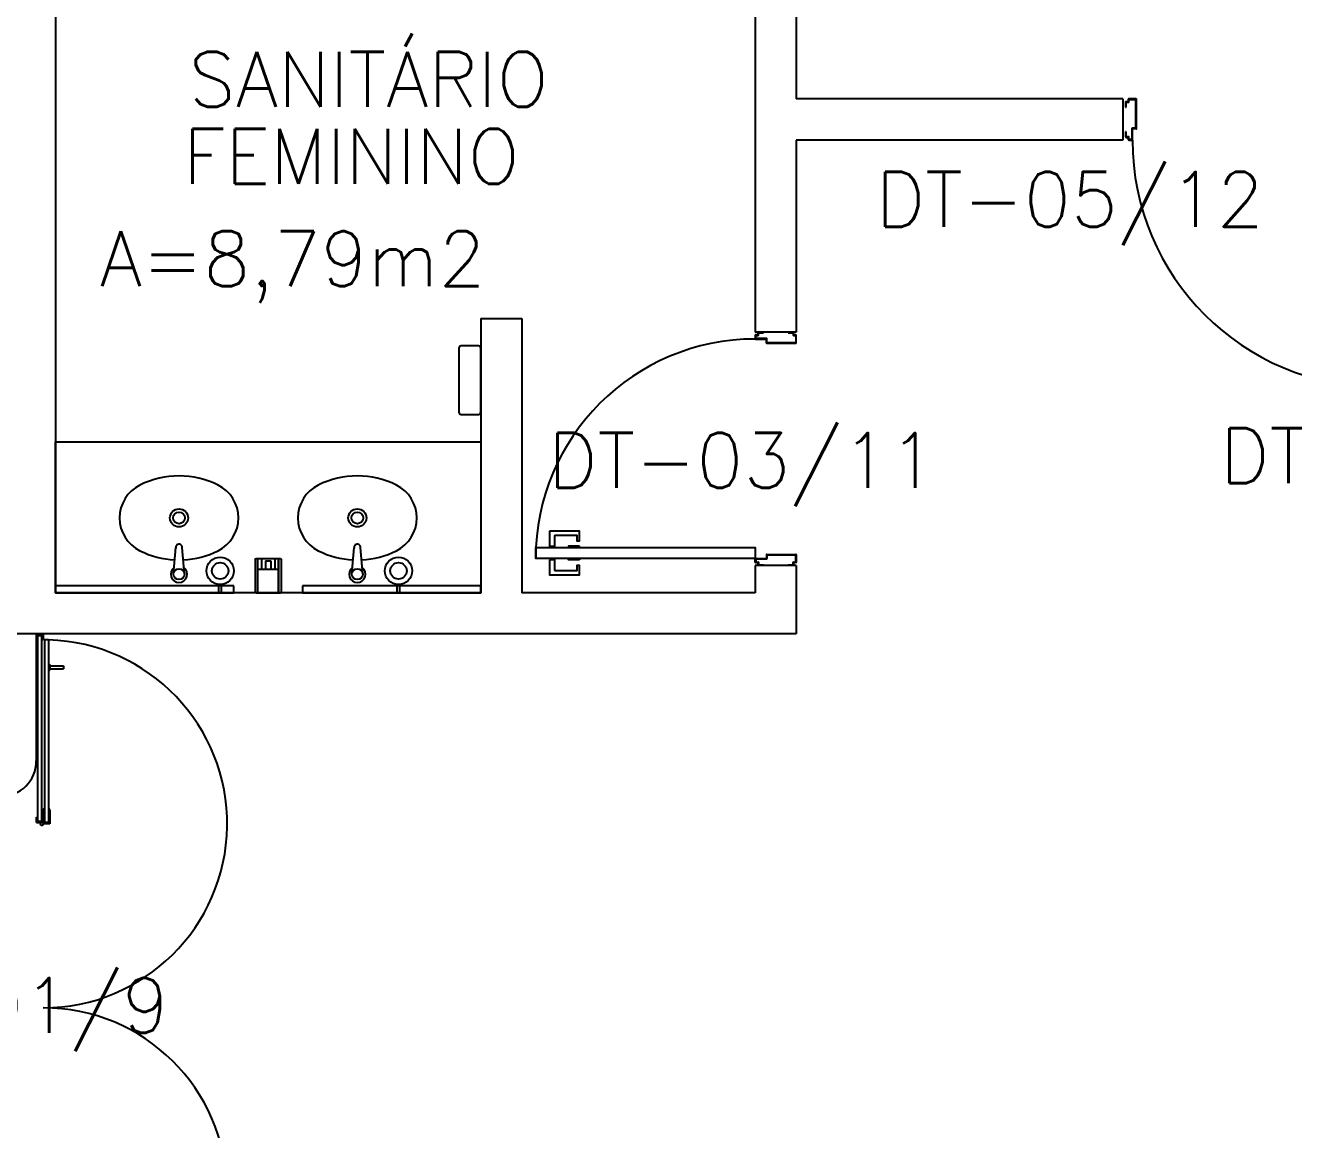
# Model space of a CAD drawing. Header units: millimetres. Extents: x 2128 to 2646, y 1972 to 2207.
# Drawn here: x 2371.901 to 2376.524, y 2047.559 to 2051.583 of the extents above; entities that cross this region are included whole.
import ezdxf

# ---------------------------------------------------------------- set-up
doc = ezdxf.new("R2010")
doc.units = ezdxf.units.MM
for name, color, linetype in [('AR-ALV', 2, 'Continuous'), ('AR-CORRIMAO-V', 52, 'Continuous'), ('AR-LOUCAS', 2, 'Continuous'), ('AR-PORTA', 1, 'Continuous'), ('AR-VIDRO', 2, 'Continuous'), ('BC-CUBA', 1, 'Continuous'), ('BGR- VISTA', 12, 'Continuous'), ('ENDEREÇO', 2, 'Continuous'), ('maçaneta', 1, 'Continuous'), ('montantes', 1, 'Continuous'), ('mov', 1, 'Continuous'), ('PLAT-CONG', 7, 'Continuous'), ('PM-PERFIL U-C', 2, 'Continuous'), ('PM-PUXADOR-V', 1, 'Continuous'), ('pm1', 2, 'Continuous'), ('pm2', 2, 'Continuous'), ('TEXTO', 2, 'Continuous'), ('WC1', 1, 'Continuous'), ('WC2', 1, 'Continuous'), ('Área', 2, 'Continuous')]:
    doc.layers.add(name, color=color, linetype=linetype)
doc.styles.add('UNB-100', font='simplex.shx', dxfattribs={"height": 0.2})
doc.styles.add('UNB1-100', font='simplex.shx', dxfattribs={"height": 0.2})

# ---------------------------------------------------------------- blocks, each defined once
blk = doc.blocks.new('CUBA-01P')
at = {"layer": 'WC1'}
blk.add_circle((-0.15, -0.08), 0.05, dxfattribs=at)
for centre, radius, start, end in [((0, -0.4404), 0.3205, 92.8226, 116.4054), ((0, -0.4404), 0.3205, 63.5946, 87.2424), ((-0.0831, -0.273), 0.1336, 116.4054, 243.5946), ((0.0831, -0.273), 0.1336, 296.4054, 63.5946), ((0, -0.1056), 0.3205, 243.5946, 296.4054)]:
    blk.add_arc(centre, radius, start, end, dxfattribs=at)
at = {"layer": 'WC2'}
for p, q in [((-0.1548, 0), (-0.1548, -0.0303)), ((-0.1448, 0), (-0.1448, -0.0303)), ((-0.02, -0.068), (-0.0118, -0.1652)), ((0.02, -0.068), (0.0118, -0.1652))]:
    blk.add_line(p, q, dxfattribs=at)
for centre, radius in [((-0.15, -0.08), 0.03), ((0, -0.068), 0.02), ((0, -0.273), 0.033), ((0, -0.273), 0.0212)]:
    blk.add_circle(centre, radius, dxfattribs=at)
for centre, radius, start, end in [((0.0002, -0.0678), 0.03, 306.4013, 232.6706), ((0.0002, -0.1652), 0.012, 180, 10.1205)]:
    blk.add_arc(centre, radius, start, end, dxfattribs=at)
blk = doc.blocks.new('BGR1')
at = {"layer": 'BGR- VISTA'}
blk.add_lwpolyline([(0, 0.55), (1.55, 0.55), (1.55, 0), (0, 0)], close=True, dxfattribs=at)
at = {"layer": 'BC-CUBA', "rotation": 180}
for p in [(0.45, 0), (1.1, 0)]:
    blk.add_blockref('CUBA-01P', p, dxfattribs=at)
blk = doc.blocks.new('PV1')
at = {"layer": 'AR-VIDRO'}
for p, q in [((0.6825, 0.02), (0.005, 0.02)), ((0.6825, 0.005), (0.005, 0.005)), ((0.0215, 0.0443), (0.0215, 0.0293)), ((0.0215, 0.0443), (0.6875, 0.0443)), ((0.0215, 0.0293), (0.6875, 0.0293)), ((2.7035, 0.0443), (2.0375, 0.0443)), ((2.7035, 0.0293), (2.0375, 0.0293)), ((2.0425, 0.02), (2.72, 0.02)), ((2.0425, 0.005), (2.72, 0.005)), ((2.7035, 0.0443), (2.7035, 0.0293))]:
    blk.add_line(p, q, dxfattribs=at)
at = {"layer": 'maçaneta'}
for p, q in [((0.1165, 0.0993), (0.1265, 0.0993)), ((0.1165, 0.0493), (0.1165, 0.0993)), ((0.1265, 0.0493), (0.1265, 0.0993)), ((2.5985, 0.0493), (2.5985, 0.0993)), ((2.6085, 0.0993), (2.5985, 0.0993)), ((2.6085, 0.0493), (2.6085, 0.0993)), ((0.1115, 0.0443), (0.1115, 0.0493)), ((0.1115, 0.0493), (0.1315, 0.0493)), ((0.1315, 0.0443), (0.1315, 0.0493)), ((2.6135, 0.0493), (2.5935, 0.0493)), ((2.5935, 0.0443), (2.5935, 0.0493)), ((2.6135, 0.0443), (2.6135, 0.0493))]:
    blk.add_line(p, q, dxfattribs=at)
at = {"layer": 'montantes'}
for p, q in [((0.6425, 0.0493), (0.6925, 0.0493)), ((0.6925, 0.0493), (0.6925, 0.025)), ((2.0325, 0.0493), (2.0325, 0.025)), ((2.0825, 0.0493), (2.0325, 0.0493)), ((0, 0), (0, 0.025)), ((0, 0.025), (0.02, 0.025)), ((0, 0), (0.02, 0)), ((0.005, 0.005), (0.005, 0.02)), ((0.02, 0.02), (0.02, 0.025)), ((0.02, 0), (0.02, 0.005)), ((0.6425, 0.025), (0.6925, 0.025)), ((0.6875, 0.025), (0.6675, 0.025)), ((0.6675, 0.02), (0.6675, 0.025)), ((0.6675, 0), (0.6675, 0.005)), ((0.6875, 0), (0.6675, 0)), ((0.6825, 0.005), (0.6825, 0.02)), ((0.6875, 0.0443), (0.6875, 0.0293)), ((0.6875, 0), (0.6875, 0.025)), ((2.0825, 0.025), (2.0325, 0.025)), ((2.0375, 0.0443), (2.0375, 0.0293)), ((2.0375, 0.025), (2.0575, 0.025)), ((2.0375, 0), (2.0375, 0.025)), ((2.0375, 0), (2.0575, 0)), ((2.0425, 0.005), (2.0425, 0.02)), ((2.0575, 0.02), (2.0575, 0.025)), ((2.0575, 0), (2.0575, 0.005)), ((2.705, 0.02), (2.705, 0.025)), ((2.725, 0.025), (2.705, 0.025)), ((2.705, 0), (2.705, 0.005)), ((2.725, 0), (2.705, 0)), ((2.72, 0.005), (2.72, 0.02)), ((2.725, 0), (2.725, 0.025))]:
    blk.add_line(p, q, dxfattribs=at)
for centre in [(0.6925, 0.02), (2.0325, 0.02)]:
    blk.add_circle(centre, 0.005, dxfattribs=at)
for centre, start, end in [((0.6425, 0.0443), 90, 180), ((2.0825, 0.0443), 0, 90), ((0.6425, 0.03), 180, 270), ((2.0825, 0.03), 270, 0)]:
    blk.add_arc(centre, 0.005, start, end, dxfattribs=at)
at = {"layer": 'mov'}
for centre, start, end in [((0.692, 0.025), 0, 178.3547), ((2.033, 0.025), 1.6453, 180)]:
    blk.add_arc(centre, 0.6705, start, end, dxfattribs=at)
blk = doc.blocks.new('PM3')
at = {"layer": 'maçaneta'}
for points in [[(0.02, 0.825), (-0.035, 0.825), (-0.035, 0.715), (0, 0.715), (0, 0.725), (-0.02, 0.725), (-0.02, 0.8035, -0.414214), (-0.0185, 0.805), (0.02, 0.805)], [(0.125, 0.825), (0.07, 0.825), (0.07, 0.805), (0.1085, 0.805, -0.414214), (0.11, 0.8035), (0.11, 0.725), (0.09, 0.725), (0.09, 0.715), (0.125, 0.715)]]:
    blk.add_lwpolyline(points, format="xyb", close=True, dxfattribs=at)
for points in [[(0.02, 0.715), (0.02, 0.755), (0.025, 0.755), (0.025, 0.715)], [(0.07, 0.715), (0.07, 0.755), (0.065, 0.755), (0.065, 0.715)]]:
    blk.add_lwpolyline(points, close=True, dxfattribs=at)
at = {"layer": 'mov'}
blk.add_arc((0.025, 0.075), 0.8, 0, 90, dxfattribs=at)
at = {"layer": 'PM-PERFIL U-C'}
for p, q in [((0, 0.045), (0, 0.0635)), ((0.0015, 0.065), (0.01, 0.065)), ((0.002, 0.063), (0.002, 0.045)), ((0.0105, 0.063), (0.002, 0.063)), ((0.01, 0.065), (0.01, 0.0735)), ((0.0115, 0.075), (0.0235, 0.075)), ((0.012, 0.073), (0.012, 0.0645)), ((0.023, 0.073), (0.012, 0.073)), ((0.023, 0.0335), (0.023, 0.073)), ((0.025, 0.0735), (0.025, 0.034)), ((0.825, 0.0735), (0.825, 0.034)), ((0.8385, 0.075), (0.8265, 0.075)), ((0.827, 0.073), (0.838, 0.073)), ((0.827, 0.0335), (0.827, 0.073)), ((0.838, 0.073), (0.838, 0.0645)), ((0.8395, 0.063), (0.848, 0.063)), ((0.84, 0.065), (0.84, 0.0735)), ((0.8485, 0.065), (0.84, 0.065)), ((0.848, 0.063), (0.848, 0.045)), ((0.85, 0.045), (0.85, 0.0635)), ((0.002, 0.045), (0, 0.045)), ((0.038, 0.032), (0.0245, 0.032)), ((0.0385, 0.034), (0.025, 0.034)), ((0.038, 0.032), (0.038, -0.073)), ((0.04, 0.0325), (0.04, -0.0735)), ((0.81, 0.0325), (0.81, -0.0735)), ((0.8115, 0.034), (0.825, 0.034)), ((0.812, 0.032), (0.8255, 0.032)), ((0.812, 0.032), (0.812, -0.073)), ((0.848, 0.045), (0.85, 0.045)), ((0, -0.045), (0.002, -0.045)), ((0, -0.0635), (0, -0.045)), ((0.002, -0.045), (0.002, -0.063)), ((0.85, -0.045), (0.848, -0.045)), ((0.848, -0.045), (0.848, -0.063)), ((0.85, -0.0635), (0.85, -0.045)), ((0.01, -0.065), (0.0015, -0.065)), ((0.002, -0.063), (0.0105, -0.063)), ((0.01, -0.0735), (0.01, -0.065)), ((0.0385, -0.075), (0.0115, -0.075)), ((0.012, -0.0645), (0.012, -0.073)), ((0.012, -0.073), (0.038, -0.073)), ((0.8115, -0.075), (0.8385, -0.075)), ((0.838, -0.073), (0.812, -0.073)), ((0.838, -0.0645), (0.838, -0.073)), ((0.848, -0.063), (0.8395, -0.063)), ((0.84, -0.0735), (0.84, -0.065)), ((0.84, -0.065), (0.8485, -0.065))]:
    blk.add_line(p, q, dxfattribs=at)
for centre, start, end in [((0.0015, 0.0635), 90, 180), ((0.0115, 0.0735), 90, 180), ((0.0105, 0.0645), 270, 0), ((0.0235, 0.0735), 360, 90), ((0.8265, 0.0735), 90, 180), ((0.8395, 0.0645), 180, 270), ((0.8385, 0.0735), 0, 90), ((0.8485, 0.0635), 0, 90), ((0.0245, 0.0335), 180, 270), ((0.0385, 0.0325), 0, 90), ((0.8115, 0.0325), 90, 180), ((0.8255, 0.0335), 270, 0), ((0.0015, -0.0635), 180, 270), ((0.0115, -0.0735), 180, 270), ((0.0105, -0.0645), 0, 90), ((0.0385, -0.0735), 269.9386, 0), ((0.8115, -0.0735), 180, 270.0614), ((0.8395, -0.0645), 90, 180), ((0.8385, -0.0735), 270, 0), ((0.8485, -0.0635), 270, 0)]:
    blk.add_arc(centre, 0.0015, start, end, dxfattribs=at)
at = {"layer": 'pm1'}
blk.add_lwpolyline([(0.065, 0.875), (0.065, 0.075), (0.025, 0.075), (0.025, 0.875)], close=True, dxfattribs=at)
blk = doc.blocks.new('marco-d')
at = {"layer": 'PM-PERFIL U-C'}
for p, q in [((-0.0135, 0), (-0.0015, 0)), ((-0.025, -0.03), (-0.025, -0.0115)), ((-0.023, -0.03), (-0.025, -0.03)), ((-0.0235, -0.01), (-0.015, -0.01)), ((-0.0145, -0.012), (-0.023, -0.012)), ((-0.023, -0.012), (-0.023, -0.03)), ((-0.015, -0.01), (-0.015, -0.0015)), ((-0.002, -0.002), (-0.013, -0.002)), ((-0.013, -0.002), (-0.013, -0.0105)), ((-0.002, -0.0415), (-0.002, -0.002)), ((0.013, -0.043), (-0.0005, -0.043)), ((0, -0.0015), (0, -0.041)), ((0.0135, -0.041), (0, -0.041)), ((0.013, -0.043), (0.013, -0.148)), ((0.015, -0.0425), (0.015, -0.1485)), ((-0.025, -0.1385), (-0.025, -0.12)), ((-0.025, -0.12), (-0.023, -0.12)), ((-0.023, -0.12), (-0.023, -0.138)), ((-0.023, -0.138), (-0.0145, -0.138)), ((-0.015, -0.14), (-0.0235, -0.14)), ((-0.015, -0.1485), (-0.015, -0.14)), ((0.0135, -0.15), (-0.0135, -0.15)), ((-0.013, -0.1395), (-0.013, -0.148)), ((-0.013, -0.148), (0.013, -0.148))]:
    blk.add_line(p, q, dxfattribs=at)
for centre, start, end in [((-0.0135, -0.0015), 90, 180), ((-0.0015, -0.0015), 360, 90), ((-0.0235, -0.0115), 90, 180), ((-0.0145, -0.0105), 270, 0), ((-0.0005, -0.0415), 180, 270), ((0.0135, -0.0425), 0, 90), ((-0.0235, -0.1385), 180, 270), ((-0.0145, -0.1395), 0, 90), ((-0.0135, -0.1485), 180, 270), ((0.0135, -0.1485), 269.9386, 0)]:
    blk.add_arc(centre, 0.0015, start, end, dxfattribs=at)
blk = doc.blocks.new('marco-e')
at = {"layer": 'PM-PERFIL U-C'}
for p, q in [((-0.015, -0.0425), (-0.015, -0.1485)), ((-0.0135, -0.041), (0, -0.041)), ((-0.013, -0.043), (0.0005, -0.043)), ((-0.013, -0.043), (-0.013, -0.148)), ((0, -0.0015), (0, -0.041)), ((0.0135, 0), (0.0015, 0)), ((0.002, -0.0415), (0.002, -0.002)), ((0.002, -0.002), (0.013, -0.002)), ((0.013, -0.002), (0.013, -0.0105)), ((0.0145, -0.012), (0.023, -0.012)), ((0.015, -0.01), (0.015, -0.0015)), ((0.0235, -0.01), (0.015, -0.01)), ((0.023, -0.012), (0.023, -0.03)), ((0.023, -0.03), (0.025, -0.03)), ((0.025, -0.03), (0.025, -0.0115)), ((0.023, -0.138), (0.0145, -0.138)), ((0.025, -0.12), (0.023, -0.12)), ((0.023, -0.12), (0.023, -0.138)), ((0.025, -0.1385), (0.025, -0.12)), ((-0.0135, -0.15), (0.0135, -0.15)), ((0.013, -0.148), (-0.013, -0.148)), ((0.013, -0.1395), (0.013, -0.148)), ((0.015, -0.14), (0.0235, -0.14)), ((0.015, -0.1485), (0.015, -0.14))]:
    blk.add_line(p, q, dxfattribs=at)
for centre, start, end in [((-0.0135, -0.0425), 90, 180), ((0.0015, -0.0015), 90, 180), ((0.0005, -0.0415), 270, 0), ((0.0145, -0.0105), 180, 270), ((0.0135, -0.0015), 0, 90), ((0.0235, -0.0115), 0, 90), ((0.0145, -0.1395), 90, 180), ((0.0235, -0.1385), 270, 0), ((-0.0135, -0.1485), 180, 270.0614), ((0.0135, -0.1485), 270, 0)]:
    blk.add_arc(centre, 0.0015, start, end, dxfattribs=at)
blk = doc.blocks.new('PM4')
at = {"layer": 'maçaneta'}
for points in [[(0.02, 1), (-0.035, 1), (-0.035, 0.89), (0, 0.89), (0, 0.9), (-0.02, 0.9), (-0.02, 0.9785, -0.414214), (-0.0185, 0.98), (0.02, 0.98)], [(0.125, 1), (0.07, 1), (0.07, 0.98), (0.1085, 0.98, -0.414214), (0.11, 0.9785), (0.11, 0.9), (0.09, 0.9), (0.09, 0.89), (0.125, 0.89)]]:
    blk.add_lwpolyline(points, format="xyb", close=True, dxfattribs=at)
for points in [[(0.02, 0.89), (0.02, 0.93), (0.025, 0.93), (0.025, 0.89)], [(0.07, 0.89), (0.07, 0.93), (0.065, 0.93), (0.065, 0.89)]]:
    blk.add_lwpolyline(points, close=True, dxfattribs=at)
at = {"layer": 'mov'}
blk.add_arc((0.025, 0.15), 0.9, 0, 90, dxfattribs=at)
at = {"layer": 'PM-PUXADOR-V'}
for p, q in [((0.105, 0.755), (0.105, 0.53)), ((0.14, 0.76), (0.14, 0.755)), ((0.14, 0.755), (0.14, 0.53)), ((0.105, 0.415), (0.105, 0.53)), ((0.14, 0.415), (0.14, 0.53)), ((0.105, 0.41), (0.105, 0.415)), ((0.14, 0.41), (0.14, 0.415))]:
    blk.add_line(p, q, dxfattribs=at)
for points in [[(0.065, 0.835), (0.07, 0.835), (0.07, 0.79), (0.065, 0.79)], [(0.065, 0.335), (0.07, 0.335), (0.07, 0.38), (0.065, 0.38)]]:
    blk.add_lwpolyline(points, close=True, dxfattribs=at)
blk.add_lwpolyline([(0.105, 0.755), (0.105, 0.76, 0.414214), (0.07, 0.795)], format="xyb", dxfattribs=at)
for centre, radius, start, end in [((0.07, 0.76), 0.07, 0, 90), ((0.07, 0.41), 0.035, 270, 0), ((0.07, 0.41), 0.07, 270, 0)]:
    blk.add_arc(centre, radius, start, end, dxfattribs=at)
at = {"layer": 'pm2'}
blk.add_lwpolyline([(0.065, 1.05), (0.065, 0.15), (0.025, 0.15), (0.025, 1.05)], close=True, dxfattribs=at)
at = {"layer": 'pm1'}
for name, p in [('marco-d', (0.025, 0.15)), ('marco-e', (0.925, 0.15))]:
    blk.add_blockref(name, p, dxfattribs=at)
blk = doc.blocks.new('A$C5F2C59A8')
at = {"layer": 'AR-CORRIMAO-V'}
blk.add_line((21.5351, 33.1707), (21.5351, 32.7082), dxfattribs=at)
blk.add_arc((21.4051, 32.7082), 0.13, 270, 0, dxfattribs=at)
blk = doc.blocks.new('TLHR-01p')
at = {"layer": 'WC1'}
blk.add_lwpolyline([(-0.117, 0.08), (0.117, 0.08, -0.414214), (0.125, 0.072), (0.125, 0.008, -0.414214), (0.117, 0), (-0.117, 0, -0.414214), (-0.125, 0.008), (-0.125, 0.072, -0.414214)], format="xyb", close=True, dxfattribs=at)
blk = doc.blocks.new('SBSPRAY-P')
at = {"layer": 'WC1'}
for p, q in [((-0.0444, 0), (0.0444, 0)), ((-0.0469, -0.122), (-0.0469, -0.0025)), ((-0.0376, -0.0025), (-0.0376, -0.122)), ((0.0376, -0.122), (0.0376, -0.0025)), ((0.0376, -0.0025), (0.0376, -0.122)), ((0.0469, -0.122), (0.0469, -0.0025)), ((-0.0376, -0.0861), (0.0376, -0.0861)), ((-0.0444, -0.1245), (0.0444, -0.1245))]:
    blk.add_line(p, q, dxfattribs=at)
for centre, start, end in [((-0.0444, -0.0025), 90, 180), ((0.0444, -0.0025), 0, 90), ((-0.0351, -0.0025), 90, 180), ((0.0351, -0.0025), 0, 90), ((-0.0444, -0.122), 180, 270), ((-0.0351, -0.122), 180, 270), ((0.0351, -0.122), 270, 360), ((0.0444, -0.122), 270, 0)]:
    blk.add_arc(centre, 0.0025, start, end, dxfattribs=at)
at = {"layer": 'WC2'}
for p, q in [((-0.0247, -0.1245), (-0.0247, -0.0861)), ((-0.0096, -0.1161), (-0.0096, -0.0861)), ((0.0096, -0.1161), (0.0096, -0.0861)), ((0.0247, -0.1245), (0.0247, -0.0861)), ((-0.0096, -0.1161), (0.0096, -0.1161))]:
    blk.add_line(p, q, dxfattribs=at)

msp = doc.modelspace()

# ---------------------------------------------------------------- linework, layer by layer
at = {"layer": 'AR-ALV'}
for p, q in [((2372.0115, 2052.9651), (2372.0115, 2049.5151)), ((2374.5615, 2052.9651), (2374.5615, 2050.4651)), ((2374.7115, 2052.9651), (2374.7115, 2051.3151)), ((2375.9015, 2051.3151), (2374.7115, 2051.3151)), ((2375.9015, 2051.3151), (2375.9015, 2051.1651)), ((2375.9015, 2051.1651), (2374.7115, 2051.1651)), ((2374.7115, 2051.1651), (2374.7115, 2050.4651)), ((2373.5615, 2050.5151), (2373.7115, 2050.5151)), ((2373.5615, 2050.5151), (2373.5615, 2049.5151)), ((2373.7115, 2050.5151), (2373.7115, 2049.5151)), ((2374.7115, 2050.4651), (2374.5615, 2050.4651)), ((2374.7115, 2049.6151), (2374.5615, 2049.6151)), ((2374.5615, 2049.6151), (2374.5615, 2049.5151)), ((2374.7115, 2049.6151), (2374.7115, 2049.3651)), ((2373.5615, 2049.5151), (2372.0115, 2049.5151)), ((2374.5615, 2049.5151), (2373.7115, 2049.5151)), ((2374.7115, 2049.3651), (2371.8115, 2049.3651))]:
    msp.add_line(p, q, dxfattribs=at)
at = {"layer": 'WC2'}
for p, q in [((2372.6615, 2049.5401), (2372.0115, 2049.5401)), ((2372.0115, 2049.5401), (2372.0115, 2049.5151)), ((2372.0115, 2049.5151), (2372.6615, 2049.5151)), ((2372.6615, 2049.5151), (2372.6615, 2049.5401)), ((2373.5615, 2049.5401), (2372.9115, 2049.5401)), ((2372.9115, 2049.5401), (2372.9115, 2049.5151)), ((2372.9115, 2049.5151), (2373.5615, 2049.5151)), ((2373.5615, 2049.5151), (2373.5615, 2049.5401))]:
    msp.add_line(p, q, dxfattribs=at)

# ---------------------------------------------------------------- block references
at = {"layer": 'AR-LOUCAS', "xscale": -1}
for name, p, rotation in [('TLHR-01p', (2373.5615, 2050.2901), 90), ('SBSPRAY-P', (2372.7865, 2049.5151), 180)]:
    msp.add_blockref(name, p, dxfattribs=dict(at, rotation=rotation))
at = {"layer": 'AR-PORTA'}
for name, p, rotation in [('PM4', (2376.8615, 2051.3151), 180), ('PM3', (2374.6365, 2049.6151), 90), ('PV1', (2371.9415, 2049.3651), 270)]:
    msp.add_blockref(name, p, dxfattribs=dict(at, rotation=rotation))
at = {"layer": 'BGR- VISTA'}
msp.add_blockref('BGR1', (2372.0115, 2049.5151), dxfattribs=at)
at = {"layer": 'PLAT-CONG'}
msp.add_blockref('A$C5F2C59A8', (2350.4063, 2016.1945), dxfattribs=at)

# ---------------------------------------------------------------- texts
at = {"layer": 'ENDEREÇO', "style": 'UNB1-100'}
for s, p in [('DT-05/12', (2375.001, 2050.8494)), ('DT-03/11', (2373.807, 2049.8977)), ('DT-05/11', (2376.2563, 2049.9148)), ('DT-01/9', (2371.1827, 2047.9113))]:
    msp.add_text(s, height=0.2, dxfattribs=at).set_placement(p)
at = {"layer": 'TEXTO', "style": 'UNB-100'}
for s, p in [('SANITÁRIO', (2372.4967, 2051.2869)), ('FEMININO', (2372.4769, 2051.0056))]:
    msp.add_text(s, height=0.2, dxfattribs=at).set_placement(p)
at = {"layer": 'Área', "style": 'UNB-100'}
msp.add_text('A=8,79m2', height=0.2, dxfattribs=at).set_placement((2372.1728, 2050.6328))

doc.saveas('drawing.dxf')
